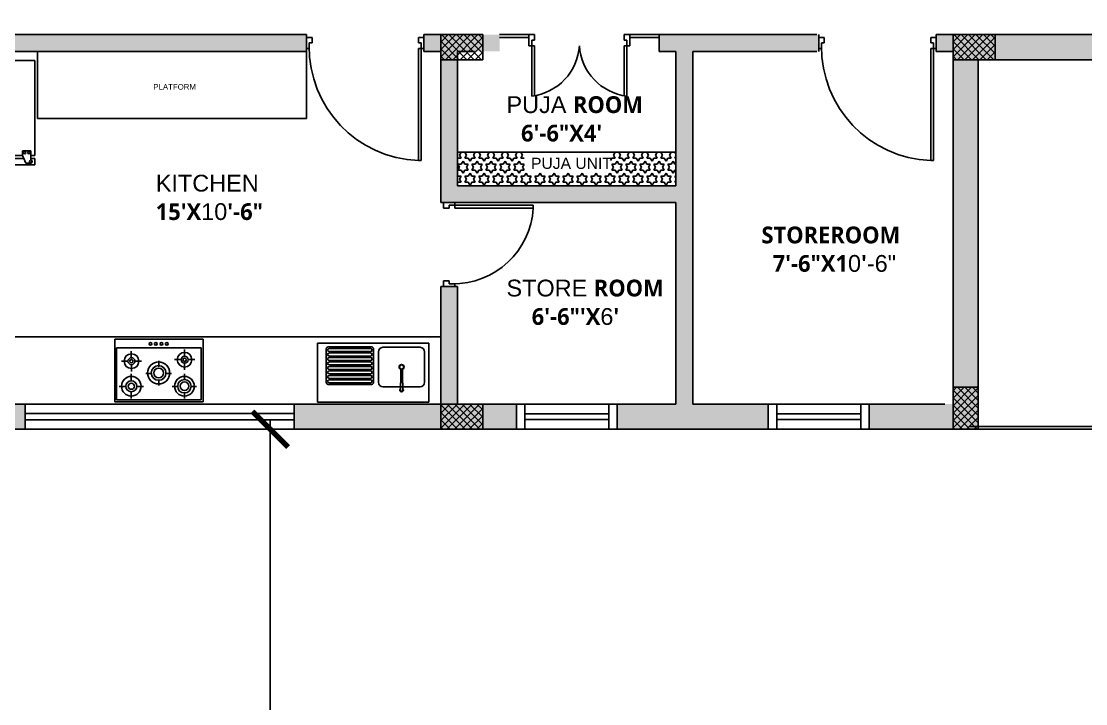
# Model space of a CAD drawing. Header units: inches. Extents: x 99023 to 109265, y 17199 to 18675.
# Drawn here: x 99422.7 to 99803, y 17749.4 to 17993.2 of the extents above; entities that cross this region are included whole.
import ezdxf

# ---------------------------------------------------------------- set-up
doc = ezdxf.new("R2010")
doc.units = ezdxf.units.IN
doc.linetypes.add('0', pattern=[0])
doc.layers.get('0').update_dxf_attribs({"color": 255})
for name, color, linetype in [('Column', 170, 'Continuous'), ('HAT', 8, 'Continuous'), ('I-WALL-PATT', 7, 'Continuous')]:
    doc.layers.add(name, color=color, linetype=linetype)
doc.styles.get("Standard").update_dxf_attribs({"font": 'arial.ttf'})
doc.styles.add('style2', font='romans.shx', dxfattribs={"width": 0.65})
doc.dimstyles.new('115', dxfattribs={"dimscale": 4.25, "dimtxt": 3, "dimasz": 0.5, "dimexe": 0.75, "dimexo": 0.75, "dimgap": 0.25, "dimtad": 1, "dimdec": 8, "dimzin": 0, "dimdsep": 46, "dimlunit": 4, "dimtxsty": 'style2', "dimblk": 'DOT', "dimcen": 0.25, "dimdle": 0.75, "dimclrd": 5, "dimclre": 5, "dimclrt": 2, "dimadec": 0, "dimazin": 0, "dimtfac": 0.75, "dimtdec": 8, "dimtix": 1, "dimtmove": 2, "dimatfit": 0, "dimfxl": 1, "dimfrac": 1, "dimtolj": 1, "dimtzin": 0, "dimlwd": -1, "dimlwe": -1, "dimarcsym": 0})

# ---------------------------------------------------------------- blocks, each defined once
blk = doc.blocks.new('_ArchTick')
at = {"color": 0, "linetype": 'ByBlock', "const_width": 0.15}
blk.add_lwpolyline([(-0.5, -0.5), (0.5, 0.5)], dxfattribs=at)
blk = doc.blocks.new('*D10')
at = {"color": 4, "transparency": 16777216}
blk.add_line((99511.67, 17850.63), (99511.67, 17403.25), dxfattribs=at)
at = {"color": 4, "linetype": 'ByBlock', "transparency": 16777216}
for p, q in [((99541.73, 17847.44), (99508.48, 17847.44)), ((99541.73, 17406.44), (99508.48, 17406.44))]:
    blk.add_line(p, q, dxfattribs=at)
at = {"layer": 'Defpoints', "color": 0, "linetype": 'ByBlock', "lineweight": -2, "transparency": 16777216}
for p in [(99544.92, 17847.44), (99511.67, 17406.44), (99544.92, 17406.44)]:
    blk.add_point(p, dxfattribs=at)
at = {"color": 4, "linetype": 'ByBlock', "transparency": 16777216, "xscale": 12.75, "yscale": 12.75, "zscale": 12.75}
for p, rotation in [((99511.67, 17847.44), 90), ((99511.67, 17406.44), 270)]:
    blk.add_blockref('_ArchTick', p, dxfattribs=dict(at, rotation=rotation))
at = {"color": 4, "linetype": 'ByBlock', "transparency": 16777216, "insert": (99503.01, 17626.94), "char_height": 12.75, "attachment_point": 5, "rotation": 90, "style": 'style2'}
blk.add_mtext('\\A1;36\'-9"', dxfattribs=at)

msp = doc.modelspace()

# ---------------------------------------------------------------- hatches: boundary and pattern name
at = {"layer": 'HAT', "linetype": 'ByBlock'}
h = msp.add_hatch(dxfattribs=at)
h.set_pattern_fill('ANSI37', color=256, scale=15)
h.set_pattern_definition([(45, (-251813.3967, -54534.0869), (-1.325825215, 1.325825215), []), (135, (-251813.3967, -54534.0869), (-1.325825215, -1.325825215), [])])
h.paths.add_polyline_path([(99572.56989581, 17979.43877382), (99587.56989581, 17979.43877382), (99587.56989581, 17988.43877382), (99572.56989581, 17988.43877382)])
edge = h.paths.add_edge_path()
edge.add_arc((99767.56989581, 18066.43877382), 6, 0, 360)
edge = h.paths.add_edge_path()
edge.add_arc((99611.56989581, 18066.43877382), 6, 0, 360)
edge = h.paths.add_edge_path()
edge.add_arc((99767.56989581, 18175.93877382), 6, 0, 360)
edge = h.paths.add_edge_path()
edge.add_arc((99611.56989581, 18175.93877382), 6, 0, 360)
edge = h.paths.add_edge_path()
edge.add_arc((100139.56989581, 17926.60544049), 6, 0, 360)
edge = h.paths.add_edge_path()
edge.add_arc((100139.56989581, 17769.43877382), 6, 0, 360)
edge = h.paths.add_edge_path()
edge.add_arc((99914.78482924, 17769.43877382), 6, 0, 360)
edge = h.paths.add_edge_path()
edge.add_arc((100057.06989581, 17851.93877382), 6, 0, 360)
edge = h.paths.add_edge_path()
edge.add_arc((99934.10840987, 17851.93877382), 6, 0, 360)
edge = h.paths.add_edge_path()
edge.add_arc((99835.06989581, 17851.93877382), 6, 0, 360)
h.paths.add_polyline_path([(100061.56989581, 17979.43877382), (100043.56989581, 17979.43877382), (100043.56989581, 17988.43877382), (100061.56989581, 17988.43877382)])
h.paths.add_polyline_path([(99920.60840987, 17979.43877382), (99938.60840987, 17979.43877382), (99938.60840987, 17988.43877382), (99920.60840987, 17988.43877382)])
h.paths.add_polyline_path([(99755.56989581, 17979.43877382), (99770.56989581, 17979.43877382), (99770.56989581, 17988.43877382), (99755.56989581, 17988.43877382)])
h.paths.add_polyline_path([(99572.56989581, 17847.43877382), (99587.56989581, 17847.43877382), (99587.56989581, 17856.43877382), (99572.56989581, 17856.43877382)])
h.paths.add_polyline_path([(99755.56989581, 17862.43877382), (99755.56989581, 17847.43877382), (99764.56989581, 17847.43877382), (99764.56989581, 17862.43877382)])
h.paths.add_polyline_path([(100052.56989581, 18261.43877382), (100052.56989581, 18243.43877382), (100061.56989581, 18243.43877382), (100061.56989581, 18261.43877382)])
h.paths.add_polyline_path([(99929.60840987, 18261.43877382), (99929.60840987, 18243.43877382), (99938.60840987, 18243.43877382), (99938.60840987, 18261.43877382)])
h.paths.add_polyline_path([(99755.56989581, 18258.43877382), (99755.56989581, 18243.43877382), (99764.56989581, 18243.43877382), (99764.56989581, 18258.43877382)])
h.paths.add_polyline_path([(99671.56989581, 18258.43877382), (99671.56989581, 18243.43877382), (99680.56989581, 18243.43877382), (99680.56989581, 18258.43877382)])
h.paths.add_polyline_path([(99488.56989581, 18258.43877382), (99488.56989581, 18243.43877382), (99497.56989581, 18243.43877382), (99497.56989581, 18258.43877382)])
h.paths.add_polyline_path([(99374.56989581, 18171.43877382), (99392.56989581, 18171.43877382), (99392.56989581, 18180.43877382), (99374.56989581, 18180.43877382)])
h.paths.add_polyline_path([(99383.56989581, 18006.43877382), (99383.56989581, 17991.43877382), (99392.56989581, 17991.43877382), (99392.56989581, 18006.43877382)])
h.paths.add_polyline_path([(99383.56989581, 17862.43877382), (99383.56989581, 17847.43877382), (99392.56989581, 17847.43877382), (99392.56989581, 17862.43877382)])
h.paths.add_polyline_path([(99197.56989581, 17862.43877382), (99197.56989581, 17847.43877382), (99206.56989581, 17847.43877382), (99206.56989581, 17862.43877382)])
h.paths.add_polyline_path([(99197.56989581, 18006.43877382), (99197.56989581, 17991.43877382), (99206.56989581, 17991.43877382), (99206.56989581, 18006.43877382)])
h.paths.add_polyline_path([(99197.56989581, 18189.43877382), (99197.56989581, 18171.43877382), (99206.56989581, 18171.43877382), (99206.56989581, 18189.43877382)])
h.paths.add_polyline_path([(99197.56989581, 18414.43877382), (99197.56989581, 18399.43877382), (99206.56989581, 18399.43877382), (99206.56989581, 18414.43877382)])
h.paths.add_polyline_path([(99488.56989581, 18405.43877382), (99503.56989581, 18405.43877382), (99503.56989581, 18414.43877382), (99488.56989581, 18414.43877382)])
h.paths.add_polyline_path([(99377.56989581, 18405.43877382), (99392.56989581, 18405.43877382), (99392.56989581, 18414.43877382), (99377.56989581, 18414.43877382)])
h.paths.add_polyline_path([(99665.56989581, 18405.43877382), (99680.56989581, 18405.43877382), (99680.56989581, 18414.43877382), (99665.56989581, 18414.43877382)])
h.paths.add_polyline_path([(99755.56989581, 18405.43877382), (99770.56989581, 18405.43877382), (99770.56989581, 18414.43877382), (99755.56989581, 18414.43877382)])
h.paths.add_polyline_path([(100046.56989581, 18405.43877382), (100061.56989581, 18405.43877382), (100061.56989581, 18414.43877382), (100046.56989581, 18414.43877382)])
h.paths.add_polyline_path([(99923.60840987, 18405.43877382), (99938.60840987, 18405.43877382), (99938.60840987, 18414.43877382), (99923.60840987, 18414.43877382)])
at = {"layer": 'I-WALL-PATT', "true_color": 0x636466, "transparency": 33554687}
h = msp.add_hatch(color=251, dxfattribs=at)
h.dxf.hatch_style = 1
h.paths.add_polyline_path([(99206.56989581, 18105.43877382), (99197.56989581, 18105.43877382), (99197.56989581, 17967.43877382), (99206.56989581, 17967.43877382), (99206.56989581, 17991.43877382), (99338.56989581, 17991.43877382), (99338.56989581, 17997.43877382), (99206.56989581, 17997.43877382)], flags=17)
h.paths.add_polyline_path([(99392.56989581, 18123.43877382), (99386.56989581, 18123.43877382), (99386.56989581, 18081.43877382), (99386.56989581, 18023.66259603), (99386.56989581, 17988.43877382), (99386.56989581, 17931.43877382), (99338.56989581, 17931.43877382), (99338.56989581, 17955.43877382), (99338.56989581, 17961.43877382), (99332.56989581, 17961.43877382), (99332.56989581, 17931.43877382), (99266.56989581, 17931.43877382), (99266.56989581, 17961.43877382), (99260.56989581, 17961.43877382), (99260.56989581, 17931.43877382), (99206.56989581, 17931.43877382), (99197.56989581, 17931.43877382), (99197.56989581, 17925.43877382), (99386.06989581, 17925.43877382), (99392.56989581, 17925.43877382), (99392.56989581, 17982.43877382), (99524.56989581, 17982.43877382), (99524.56989581, 17988.43877382), (99392.56989581, 17988.43877382), (99392.56989581, 18081.43877382)])
h.paths.add_polyline_path([(99206.56989581, 17856.43877382), (99206.56989581, 17883.43877382), (99197.56989581, 17883.43877382), (99197.56989581, 17847.43877382), (99259.06989581, 17847.43877382), (99259.06989581, 17856.43877382)])
h.paths.add_polyline_path([(99392.56989581, 17856.43877382), (99392.56989581, 17895.43877382), (99383.56989581, 17895.43877382), (99383.56989581, 17856.43877382), (99331.06989581, 17856.43877382), (99331.06989581, 17847.43877382), (99383.56989581, 17847.43877382), (99424.1570855, 17847.43877382), (99424.1570855, 17856.43877382)])
h = msp.add_hatch(color=251, dxfattribs=at)
h.dxf.hatch_style = 1
h.paths.add_polyline_path([(99578.56989581, 17982.43877382), (99593.56989581, 17982.43877382), (99593.56989581, 17988.43877382), (99572.56989581, 17988.43877382), (99572.56989581, 17982.43877382), (99572.56989581, 17928.43877382), (99578.56989581, 17928.43877382), (99656.56989581, 17928.43877382), (99656.56989581, 17856.43877382), (99635.56989581, 17856.43877382), (99635.56989581, 17847.43877382), (99689.56989581, 17847.43877382), (99689.56989581, 17856.43877382), (99662.56989581, 17856.43877382), (99662.56989581, 17982.43877382), (99707.56989581, 17982.43877382), (99707.56989581, 17988.43877382), (99650.56989581, 17988.43877382), (99650.56989581, 17982.43877382), (99656.56989581, 17982.43877382), (99656.56989581, 17934.43877382), (99578.56989581, 17934.43877382)])
h.paths.add_polyline_path([(99578.56989581, 17898.43877382), (99572.56989581, 17898.43877382), (99572.56989581, 17856.43877382), (99520.1570855, 17856.43877382), (99520.1570855, 17847.43877382), (99599.56989581, 17847.43877382), (99599.56989581, 17856.43877382), (99578.56989581, 17856.43877382)])
h = msp.add_hatch(color=251, dxfattribs=at)
h.dxf.hatch_style = 1
h.paths.add_polyline_path([(99566.56989581, 17988.43877382), (99572.56989581, 17988.43877382), (99572.56989581, 17982.43877382), (99566.56989581, 17982.43877382)])
h = msp.add_hatch(color=251, dxfattribs=at)
h.dxf.hatch_style = 1
h.paths.add_polyline_path([(99764.56989581, 17979.43877382), (99829.06989581, 17979.43877382), (99829.06989581, 17988.43877382), (99755.56989581, 17988.43877382), (99755.56989581, 17856.43877382), (99725.56989581, 17856.43877382), (99725.56989581, 17847.43877382), (99764.56989581, 17847.43877382)])
h.paths.add_polyline_path([(99956.56989581, 17979.43877382), (99956.56989581, 17988.43877382), (99889.06989581, 17988.43877382), (99889.06989581, 17979.43877382)])
h = msp.add_hatch(color=251, dxfattribs=at)
h.dxf.hatch_style = 1
h.paths.add_polyline_path([(99749.56989581, 17988.43877382), (99755.56989581, 17988.43877382), (99755.56989581, 17982.43877382), (99749.56989581, 17982.43877382)])
at = {"layer": 'I-WALL-PATT', "true_color": 0xf8f6b0, "transparency": 33554687}
h = msp.add_hatch(dxfattribs=at)
h.set_pattern_fill('STARS', color=51, scale=10)
h.set_pattern_definition([(0, (96626.1593, 24837.8732), (0, 2.1650635), [1.25, -1.25]), (60, (96626.1593, 24837.8732), (-1.875, 1.08253175), [1.25, -1.25]), (120, (96626.7843, 24838.9557), (-1.875, -1.08253175), [1.25, -1.25])])
h.paths.add_polyline_path([(99578.56989581, 17946.43877382), (99578.56989581, 17934.43877382), (99656.56989581, 17934.43877382), (99656.56989581, 17946.43877382)])
h.paths.add_polyline_path([(99602.36857033, 17938.87043761), (99633.13813676, 17938.87043761), (99633.13813676, 17946.43877382), (99602.36857033, 17946.43877382)], flags=16)

# ---------------------------------------------------------------- linework, layer by layer
at = {"color": 19, "true_color": 0x552a2a}
for p, q in [((99524.56989581, 17987.43877382), (99526.56989581, 17987.43877382)), ((99524.56989581, 17983.43877382), (99524.56989581, 17987.43877382)), ((99526.56989581, 17985.43877382), (99525.56989581, 17985.43877382)), ((99525.56989581, 17985.43877382), (99525.56989581, 17983.43877382)), ((99526.56989581, 17987.43877382), (99526.56989581, 17985.43877382)), ((99566.56989581, 17987.43877382), (99564.56989581, 17987.43877382)), ((99564.56989581, 17987.43877382), (99564.56989581, 17985.43877382)), ((99564.56989581, 17985.43877382), (99565.56989581, 17985.43877382)), ((99565.56989581, 17985.43877382), (99565.56989581, 17983.43877382)), ((99566.56989581, 17983.43877382), (99566.56989581, 17987.43877382)), ((99707.56989581, 17987.43877382), (99709.56989581, 17987.43877382)), ((99707.56989581, 17983.43877382), (99707.56989581, 17987.43877382)), ((99709.56989581, 17985.43877382), (99708.56989581, 17985.43877382)), ((99708.56989581, 17985.43877382), (99708.56989581, 17983.43877382)), ((99709.56989581, 17987.43877382), (99709.56989581, 17985.43877382)), ((99749.56989581, 17987.43877382), (99747.56989581, 17987.43877382)), ((99747.56989581, 17987.43877382), (99747.56989581, 17985.43877382)), ((99747.56989581, 17985.43877382), (99748.56989581, 17985.43877382)), ((99748.56989581, 17985.43877382), (99748.56989581, 17983.43877382)), ((99749.56989581, 17983.43877382), (99749.56989581, 17987.43877382)), ((99525.56989581, 17983.43877382), (99524.56989581, 17983.43877382)), ((99564.56989581, 17943.43877382), (99564.56989581, 17983.43877382)), ((99564.56989581, 17983.43877382), (99565.56989581, 17983.43877382)), ((99565.5739939, 17983.93877382), (99565.56989581, 17983.93877382)), ((99565.56989581, 17983.43877382), (99566.56989581, 17983.43877382)), ((99565.56989581, 17983.43877382), (99565.56989581, 17943.43877382)), ((99708.56989581, 17983.43877382), (99707.56989581, 17983.43877382)), ((99747.56989581, 17943.43877382), (99747.56989581, 17983.43877382)), ((99747.56989581, 17983.43877382), (99748.56989581, 17983.43877382)), ((99748.5739939, 17983.93877382), (99748.56989581, 17983.93877382)), ((99748.56989581, 17983.43877382), (99749.56989581, 17983.43877382)), ((99748.56989581, 17983.43877382), (99748.56989581, 17943.43877382)), ((99564.56989581, 17943.43877382), (99565.56989581, 17943.43877382)), ((99747.56989581, 17943.43877382), (99748.56989581, 17943.43877382)), ((99573.56989581, 17928.43877382), (99573.56989581, 17926.43877382)), ((99577.56989581, 17928.43877382), (99573.56989581, 17928.43877382)), ((99577.56989581, 17927.43877382), (99577.56989581, 17928.43877382)), ((99573.56989581, 17926.43877382), (99575.56989581, 17926.43877382)), ((99575.56989581, 17926.43877382), (99575.56989581, 17927.43877382)), ((99575.56989581, 17927.43877382), (99577.56989581, 17927.43877382)), ((99577.56989581, 17927.43877382), (99605.56989581, 17927.43877382)), ((99577.56989581, 17926.43877382), (99577.56989581, 17927.43877382)), ((99605.56989581, 17926.43877382), (99577.56989581, 17926.43877382)), ((99605.56989581, 17927.43877382), (99605.56989581, 17926.43877382)), ((99573.56989581, 17898.43877382), (99573.56989581, 17900.43877382)), ((99573.56989581, 17900.43877382), (99575.56989581, 17900.43877382)), ((99577.56989581, 17898.43877382), (99573.56989581, 17898.43877382)), ((99575.56989581, 17900.43877382), (99575.56989581, 17899.43877382)), ((99575.56989581, 17899.43877382), (99577.56989581, 17899.43877382)), ((99577.56989581, 17899.43877382), (99577.56989581, 17898.43877382))]:
    msp.add_line(p, q, dxfattribs=at)
at = {"color": 5}
for p, q in [((99604.06989581, 17988.43877382), (99606.06989581, 17988.43877382)), ((99604.06989581, 17984.43877382), (99604.06989581, 17988.43877382)), ((99606.06989581, 17986.43877382), (99605.06989581, 17986.43877382)), ((99605.06989581, 17986.43877382), (99605.06989581, 17984.43877382)), ((99606.06989581, 17988.43877382), (99606.06989581, 17986.43877382)), ((99640.06989581, 17988.43877382), (99638.06989581, 17988.43877382)), ((99638.06989581, 17988.43877382), (99638.06989581, 17986.43877382)), ((99638.06989581, 17986.43877382), (99639.06989581, 17986.43877382)), ((99639.06989581, 17986.43877382), (99639.06989581, 17984.43877382)), ((99640.06989581, 17984.43877382), (99640.06989581, 17988.43877382)), ((99605.06989581, 17984.43877382), (99604.06989581, 17984.43877382)), ((99606.06989581, 17984.43877382), (99605.06989581, 17984.43877382)), ((99639.06989581, 17984.43877382), (99638.06989581, 17984.43877382)), ((99639.06989581, 17984.43877382), (99640.06989581, 17984.43877382))]:
    msp.add_line(p, q, dxfattribs=at)
at = {"color": 251, "true_color": 0x636466}
for p, q in [((99393.65439516, 17979.15419882), (99427.60491611, 17979.15419882)), ((99427.60491611, 17979.15419882), (99427.60491611, 17945.28962855)), ((99423.20927494, 17945.28962855), (99393.65439516, 17945.28962855)), ((99393.65439516, 17944.1436194), (99423.67909219, 17944.1436194)), ((99423.20927494, 17945.28962855), (99423.20927494, 17946.95525636)), ((99423.20927494, 17946.95525636), (99426.07429781, 17946.95525636)), ((99424.35528409, 17942.49420764), (99423.20927494, 17945.28962855)), ((99426.07429781, 17946.95525636), (99426.07429781, 17943.64021679)), ((99427.60491611, 17945.28962855), (99426.07429781, 17945.28962855)), ((99426.07429781, 17944.1436194), (99427.60491611, 17944.1436194)), ((99427.60491611, 17944.1436194), (99427.60491611, 17941.85160111)), ((99427.60491611, 17941.85160111), (99393.65439516, 17941.85160111)), ((99426.07429781, 17942.49420764), (99424.35528409, 17942.49420764)), ((99568.31943378, 17878.17887624), (99528.50471692, 17878.17887624)), ((99528.50471692, 17878.17887624), (99528.50471692, 17857.13367887)), ((99531.66316257, 17864.16717275), (99531.66316257, 17876.14746792)), ((99547.84434854, 17876.87316438), (99532.38885903, 17876.87316438)), ((99540.11660379, 17876.29620473), (99532.82492674, 17876.29620473)), ((99540.11660379, 17875.20797449), (99532.82492674, 17875.20797449)), ((99540.11660379, 17876.29620473), (99547.40828084, 17876.29620473)), ((99540.11660379, 17875.20797449), (99547.40828084, 17875.20797449)), ((99548.570045, 17864.16717275), (99548.570045, 17876.14746792)), ((99550.34982218, 17875.14710602), (99550.34982218, 17864.21002216)), ((99565.22854317, 17876.71461038), (99551.91732654, 17876.71461038)), ((99566.79604752, 17864.21002216), (99566.79604752, 17875.14710602)), ((99568.31943378, 17878.17887624), (99568.31943378, 17857.13367887)), ((99540.11660379, 17874.69828486), (99532.82492674, 17874.69828486)), ((99540.11660379, 17873.61005463), (99532.82492674, 17873.61005463)), ((99540.11660379, 17873.100365), (99532.82492674, 17873.100365)), ((99540.11660379, 17872.01213476), (99532.82492674, 17872.01213476)), ((99540.11660379, 17871.50244513), (99532.82492674, 17871.50244513)), ((99540.11660379, 17874.69828486), (99547.40828084, 17874.69828486)), ((99540.11660379, 17873.61005463), (99547.40828084, 17873.61005463)), ((99540.11660379, 17873.100365), (99547.40828084, 17873.100365)), ((99540.11660379, 17872.01213476), (99547.40828084, 17872.01213476)), ((99540.11660379, 17871.50244513), (99547.40828084, 17871.50244513)), ((99540.11660379, 17870.4142149), (99532.82492674, 17870.4142149)), ((99540.11660379, 17869.90452527), (99532.82492674, 17869.90452527)), ((99540.11660379, 17868.81629503), (99532.82492674, 17868.81629503)), ((99540.11660379, 17868.3066054), (99532.82492674, 17868.3066054)), ((99540.11660379, 17867.21837516), (99532.82492674, 17867.21837516)), ((99540.11660379, 17870.4142149), (99547.40828084, 17870.4142149)), ((99540.11660379, 17869.90452527), (99547.40828084, 17869.90452527)), ((99540.11660379, 17868.81629503), (99547.40828084, 17868.81629503)), ((99540.11660379, 17868.3066054), (99547.40828084, 17868.3066054)), ((99540.11660379, 17867.21837516), (99547.40828084, 17867.21837516)), ((99532.38885903, 17863.44147629), (99547.84434854, 17863.44147629)), ((99540.11660379, 17866.70868553), (99532.82492674, 17866.70868553)), ((99540.11660379, 17865.6204553), (99532.82492674, 17865.6204553)), ((99540.11660379, 17865.11076567), (99532.82492674, 17865.11076567)), ((99540.11660379, 17864.02253543), (99532.82492674, 17864.02253543)), ((99540.11660379, 17866.70868553), (99547.40828084, 17866.70868553)), ((99540.11660379, 17865.6204553), (99547.40828084, 17865.6204553)), ((99540.11660379, 17865.11076567), (99547.40828084, 17865.11076567)), ((99540.11660379, 17864.02253543), (99547.40828084, 17864.02253543)), ((99551.91732654, 17862.6425178), (99558.13751698, 17862.6425178)), ((99558.33076476, 17862.6425178), (99565.22854317, 17862.6425178)), ((99568.31943378, 17857.13367887), (99528.50471692, 17857.13367887))]:
    msp.add_line(p, q, dxfattribs=at)
at = {"color": 251, "linetype": '0', "true_color": 0x636466}
for p, q in [((99487.63326365, 17879.57220199), (99456.12695482, 17879.57220199)), ((99456.12695482, 17857.25523324), (99456.12695482, 17879.57220199)), ((99487.63326365, 17857.25523324), (99487.63326365, 17879.57220199)), ((99456.78333626, 17876.50908863), (99456.78333626, 17857.91161467)), ((99486.97688222, 17876.50908863), (99456.78333626, 17876.50908863)), ((99462.02654567, 17875.39852158), (99462.02654567, 17873.20837426)), ((99480.98491605, 17875.91561825), (99480.98491605, 17873.72547093)), ((99486.97688222, 17857.91161467), (99486.97688222, 17876.50908863)), ((99458.46231938, 17871.81332259), (99460.6524667, 17871.81332259)), ((99463.51728001, 17871.81332259), (99465.70742732, 17871.81332259)), ((99471.80828, 17871.94766039), (99471.80828, 17869.75751308)), ((99477.42068977, 17872.33041926), (99479.61083708, 17872.33041926)), ((99482.47565039, 17872.33041926), (99484.66579771, 17872.33041926)), ((99462.02717227, 17867.18864118), (99462.02717227, 17864.99849387)), ((99462.05233736, 17870.31839296), (99462.05233736, 17868.12824565)), ((99467.24471049, 17867.41054513), (99469.43485781, 17867.41054513)), ((99474.13415377, 17867.41054513), (99476.32430108, 17867.41054513)), ((99481.00558864, 17867.18864118), (99481.00558864, 17864.99849387)), ((99481.01070775, 17870.83548963), (99481.01070775, 17868.64534232)), ((99471.80828, 17865.22267253), (99471.80828, 17863.03252521)), ((99457.68540539, 17862.72968796), (99459.8755527, 17862.72968796)), ((99462.02717227, 17860.57511806), (99462.02717227, 17858.38497075)), ((99464.18562748, 17862.72968796), (99466.37577479, 17862.72968796)), ((99476.66382176, 17862.72968796), (99478.85396907, 17862.72968796)), ((99481.00558864, 17860.57511806), (99481.00558864, 17858.38497075)), ((99483.16404385, 17862.72968796), (99485.35419116, 17862.72968796)), ((99456.12695482, 17857.25523324), (99487.63326365, 17857.25523324)), ((99456.78333626, 17857.91161467), (99486.97688222, 17857.91161467))]:
    msp.add_line(p, q, dxfattribs=at)
at = {"color": 251, "true_color": 0x636466}
for points in [[(99558.24637144, 17864.08293077), (99558.24637144, 17868.48911729)], [(99558.89949826, 17864.08293077), (99558.89949826, 17868.48911729)], [(99558.13751698, 17861.41965101), (99558.13751698, 17863.8113123)], [(99559.00835273, 17861.41965101), (99559.00835273, 17863.8113123)]]:
    msp.add_lwpolyline(points, dxfattribs=at)
for centre, radius in [((99423.93080399, 17946.22237249), 0.41449017), ((99425.46123903, 17946.22237249), 0.41449017), ((99426.03514898, 17943.06777826), 0.41449017), ((99558.57293485, 17869.67856409), 0.90712058), ((99558.57293485, 17869.67856409), 0.72569646)]:
    msp.add_circle(centre, radius, dxfattribs=at)
at = {"color": 251, "linetype": '0', "true_color": 0x636466}
for centre, radius in [((99468.86302256, 17877.92544824), 0.47784599), ((99470.77623705, 17877.92544824), 0.47784599), ((99472.78511268, 17877.92544824), 0.47784599), ((99474.69832717, 17877.92544824), 0.47784599), ((99481.04237422, 17872.28424017), 2.62552574), ((99462.08400383, 17871.7671435), 2.62552574), ((99462.08400383, 17871.7671435), 1.24881586), ((99462.08400383, 17871.7671435), 0.59243442), ((99471.77915194, 17867.56808933), 3.9382886), ((99481.04237422, 17872.28424017), 1.24881586), ((99481.04237422, 17872.28424017), 0.59243442), ((99471.77915194, 17867.56808933), 2.62552574), ((99471.77915194, 17867.56808933), 1.75035049), ((99462.01798939, 17862.81292068), 3.50070098), ((99462.01798939, 17862.81292068), 1.9691443), ((99462.01798939, 17862.81292068), 1.09396906), ((99480.99640576, 17862.81292068), 3.50070098), ((99480.99640576, 17862.81292068), 2.40673192), ((99480.99640576, 17862.81292068), 1.53155668)]:
    msp.add_circle(centre, radius, dxfattribs=at)
at = {"color": 251, "true_color": 0x636466}
for centre, radius, start, end in [((99426.07429781, 17943.06721222), 0.57300457, 270, 90), ((99532.38885903, 17876.14746792), 0.72569646, 90, 180), ((99532.82492674, 17875.57050827), 0.72569646, 90, 165.5096667725), ((99532.82492674, 17875.93367096), 0.72569646, 194.4903332275, 270), ((99547.40828084, 17875.57050827), 0.72569646, 14.4903332275, 90), ((99547.40828084, 17875.93367096), 0.72569646, 270, 345.5096667725), ((99547.84434854, 17876.14746792), 0.72569646, 0, 90), ((99551.91732654, 17875.14710602), 1.56750436, 90, 180), ((99565.22854317, 17875.14710602), 1.56750436, 0, 90), ((99532.82492674, 17873.9725884), 0.72569646, 90, 165.5096667725), ((99532.82492674, 17874.33575109), 0.72569646, 194.4903332275, 270), ((99532.82492674, 17872.37466854), 0.72569646, 90, 165.5096667725), ((99532.82492674, 17872.73783122), 0.72569646, 194.4903332275, 270), ((99532.82492674, 17870.77674867), 0.72569646, 90, 165.5096667725), ((99532.82492674, 17871.13991136), 0.72569646, 194.4903332275, 270), ((99547.40828084, 17873.9725884), 0.72569646, 14.4903332275, 90), ((99547.40828084, 17874.33575109), 0.72569646, 270, 345.5096667725), ((99547.40828084, 17872.37466854), 0.72569646, 14.4903332275, 90), ((99547.40828084, 17872.73783122), 0.72569646, 270, 345.5096667725), ((99547.40828084, 17870.77674867), 0.72569646, 14.4903332275, 90), ((99547.40828084, 17871.13991136), 0.72569646, 270, 345.5096667725), ((99532.82492674, 17869.17882881), 0.72569646, 90, 165.5096667725), ((99532.82492674, 17869.54199149), 0.72569646, 194.4903332275, 270), ((99532.82492674, 17867.58090894), 0.72569646, 90, 165.5096667725), ((99532.82492674, 17867.94407162), 0.72569646, 194.4903332275, 270), ((99547.40828084, 17869.17882881), 0.72569646, 14.4903332275, 90), ((99547.40828084, 17869.54199149), 0.72569646, 270, 345.5096667725), ((99547.40828084, 17867.58090894), 0.72569646, 14.4903332275, 90), ((99547.40828084, 17867.94407162), 0.72569646, 270, 345.5096667725), ((99558.57293485, 17868.51799615), 0.32783784, 354.9463295849, 185.0536704151), ((99532.38885903, 17864.16717275), 0.72569646, 180, 270), ((99532.82492674, 17865.98298907), 0.72569646, 90, 165.5096667725), ((99532.82492674, 17866.34615176), 0.72569646, 194.4903332275, 270), ((99532.82492674, 17864.38506921), 0.72569646, 90, 165.5096667725), ((99532.82492674, 17864.74823189), 0.72569646, 194.4903332275, 270), ((99547.40828084, 17865.98298907), 0.72569646, 14.4903332275, 90), ((99547.40828084, 17866.34615176), 0.72569646, 270, 345.5096667725), ((99547.40828084, 17864.38506921), 0.72569646, 14.4903332275, 90), ((99547.40828084, 17864.74823189), 0.72569646, 270, 345.5096667725), ((99547.84434854, 17864.16717275), 0.72569646, 270, 0), ((99551.91732654, 17864.21002216), 1.56750436, 180, 270), ((99558.57293485, 17863.79443481), 0.43574485, 2.2197649466, 177.7802350534), ((99565.22854317, 17864.21002216), 1.56750436, 270, 0), ((99558.57293485, 17861.41965101), 0.65196401, 131.9017809067, 48.0982190933), ((99558.57293485, 17861.41965101), 0.43541788, 180, 0)]:
    msp.add_arc(centre, radius, start, end, dxfattribs=at)
at = {"color": 19, "true_color": 0x552a2a}
msp.add_arc((99577.06989581, 17927.97581086), 28.54141697, 268.9962181869, 356.9129648348, dxfattribs=at)
at = {"layer": 'Column', "color": 3, "linetype": 'ByBlock', "ltscale": 12}
for points in [[(99572.56989581, 17979.43877382), (99587.56989581, 17979.43877382), (99587.56989581, 17988.43877382), (99572.56989581, 17988.43877382)], [(99755.56989581, 17979.43877382), (99770.56989581, 17979.43877382), (99770.56989581, 17988.43877382), (99755.56989581, 17988.43877382)], [(99755.56989581, 17862.43877382), (99755.56989581, 17847.43877382), (99764.56989581, 17847.43877382), (99764.56989581, 17862.43877382)], [(99572.56989581, 17847.43877382), (99587.56989581, 17847.43877382), (99587.56989581, 17856.43877382), (99572.56989581, 17856.43877382)]]:
    msp.add_lwpolyline(points, close=True, dxfattribs=at)
at = {"layer": 'I-WALL-PATT', "color": 18, "true_color": 0x000000}
for p, q in [((99392.56989581, 17988.43877382), (99524.56989581, 17988.43877382)), ((99524.56989581, 17982.43877382), (99524.56989581, 17988.43877382)), ((99572.56989581, 17988.43877382), (99584.56989581, 17988.43877382)), ((99572.56989581, 17982.43877382), (99572.56989581, 17988.43877382)), ((99706.95331738, 17988.43877382), (99650.56989581, 17988.43877382)), ((99650.56989581, 17982.43877382), (99650.56989581, 17988.43877382)), ((99707.56989581, 17982.43877382), (99707.56989581, 17988.43877382)), ((99956.56989581, 17988.43877382), (99752.56989581, 17988.43877382)), ((99755.56989581, 17988.43877382), (99755.56989581, 17856.43877382)), ((99392.56989581, 17982.43877382), (99524.56989581, 17982.43877382)), ((99572.56989581, 17982.43877382), (99572.56989581, 17928.43877382)), ((99584.56989581, 17982.43877382), (99578.56989581, 17982.43877382)), ((99578.56989581, 17982.43877382), (99578.56989581, 17934.43877382)), ((99656.56989581, 17982.43877382), (99650.56989581, 17982.43877382)), ((99656.56989581, 17982.43877382), (99656.56989581, 17934.43877382)), ((99706.95331738, 17982.43877382), (99662.56989581, 17982.43877382)), ((99662.56989581, 17982.43877382), (99662.56989581, 17856.43877382)), ((99956.56989581, 17979.43877382), (99761.56989581, 17979.43877382)), ((99764.56989581, 17979.43877382), (99764.56989581, 17847.43877382)), ((99578.56989581, 17934.43877382), (99656.56989581, 17934.43877382)), ((99578.56989581, 17928.43877382), (99572.56989581, 17928.43877382)), ((99578.56989581, 17928.43877382), (99656.56989581, 17928.43877382)), ((99656.56989581, 17928.43877382), (99656.56989581, 17856.43877382)), ((99572.56989581, 17898.43877382), (99572.56989581, 17856.43877382)), ((99578.56989581, 17898.43877382), (99572.56989581, 17898.43877382)), ((99578.56989581, 17898.43877382), (99578.56989581, 17856.43877382)), ((99392.56989581, 17856.43877382), (99572.56989581, 17856.43877382)), ((99578.56989581, 17856.43877382), (99656.56989581, 17856.43877382)), ((99578.56989581, 17856.43877382), (99656.56989581, 17856.43877382)), ((99662.56989581, 17856.43877382), (99752.56989581, 17856.43877382)), ((99383.56989581, 17847.43877382), (99761.56989581, 17847.43877382))]:
    msp.add_line(p, q, dxfattribs=at)
at = {"layer": 'I-WALL-PATT', "color": 5}
for p, q in [((99606.06989581, 17988.43877382), (99593.56564333, 17988.43877382)), ((99604.06989581, 17987.43877382), (99593.56879227, 17987.43877382)), ((99650.56989581, 17988.43877382), (99638.06989581, 17988.43877382)), ((99650.56989581, 17987.43877382), (99640.06989581, 17987.43877382)), ((99605.06989581, 17984.43877382), (99605.06989581, 17966.43877382)), ((99606.06989581, 17966.58625992), (99606.06989581, 17984.43877382)), ((99638.06989581, 17984.43877382), (99638.06989581, 17966.58625992)), ((99639.06989581, 17966.43877382), (99639.06989581, 17984.43877382))]:
    msp.add_line(p, q, dxfattribs=at)
at = {"layer": 'I-WALL-PATT', "color": 251, "true_color": 0x636466}
for p, q in [((99428.56989581, 17982.43877382), (99428.56989581, 17958.43877382)), ((99428.56989581, 17982.43877382), (99524.56989581, 17982.43877382)), ((99524.56989581, 17982.43877382), (99524.56989581, 17958.43877382)), ((99524.56989581, 17958.43877382), (99428.56989581, 17958.43877382)), ((99392.56989581, 17880.43877382), (99572.56989581, 17880.43877382)), ((99424.1570855, 17847.43877382), (99424.1570855, 17856.43877382)), ((99424.1570855, 17856.43877382), (99520.1570855, 17856.43877382)), ((99520.1570855, 17847.43877382), (99520.1570855, 17856.43877382)), ((99599.56989581, 17856.43877382), (99599.56989581, 17847.43877382)), ((99635.56989581, 17856.43877382), (99599.56989581, 17856.43877382)), ((99602.56989581, 17856.43877382), (99602.56989581, 17847.43877382)), ((99632.56989581, 17856.43877382), (99632.56989581, 17847.43877382)), ((99635.56989581, 17856.43877382), (99635.56989581, 17847.43877382)), ((99689.56989581, 17856.43877382), (99689.56989581, 17847.43877382)), ((99725.56989581, 17856.43877382), (99689.56989581, 17856.43877382)), ((99692.56989581, 17856.43877382), (99692.56989581, 17847.43877382)), ((99722.56989581, 17856.43877382), (99722.56989581, 17847.43877382)), ((99725.56989581, 17856.43877382), (99725.56989581, 17847.43877382)), ((99424.1570855, 17853.03877382), (99520.1570855, 17853.03877382)), ((99632.56989581, 17852.93877382), (99602.56989581, 17852.93877382)), ((99722.56989581, 17852.93877382), (99692.56989581, 17852.93877382)), ((99424.1570855, 17850.83877382), (99520.1570855, 17850.83877382)), ((99632.56989581, 17850.93877382), (99602.56989581, 17850.93877382)), ((99722.56989581, 17850.93877382), (99692.56989581, 17850.93877382)), ((99424.1570855, 17847.43877382), (99520.1570855, 17847.43877382)), ((99635.56989581, 17847.43877382), (99599.56989581, 17847.43877382)), ((99725.56989581, 17847.43877382), (99689.56989581, 17847.43877382))]:
    msp.add_line(p, q, dxfattribs=at)
at = {"layer": 'I-WALL-PATT', "color": 51, "true_color": 0xf8f6b0}
msp.add_line((99656.56989581, 17946.43877382), (99578.56989581, 17946.43877382), dxfattribs=at)
at = {"layer": 'I-WALL-PATT', "color": 19, "true_color": 0x552a2a}
for p, q in [((100060.56989581, 17848.43877382), (99761.56989581, 17848.43877382)), ((100061.56989581, 17847.43877382), (99761.56989581, 17847.43877382))]:
    msp.add_line(p, q, dxfattribs=at)
at = {"layer": 'I-WALL-PATT', "color": 251, "true_color": 0x636466}
msp.add_lwpolyline([(99197.56989581, 17847.43877382), (99197.56989581, 18414.43877382), (100061.56989581, 18414.43877382), (100061.56989581, 17979.43877382), (99764.56989581, 17979.43877382), (99764.56989581, 17847.43877382), (99197.56989581, 17847.43877382)], dxfattribs=at)
for points in [[(99566.56989581, 17988.43877382), (99572.56989581, 17988.43877382), (99572.56989581, 17982.43877382), (99566.56989581, 17982.43877382)], [(99749.56989581, 17988.43877382), (99755.56989581, 17988.43877382), (99755.56989581, 17982.43877382), (99749.56989581, 17982.43877382)]]:
    msp.add_lwpolyline(points, close=True, dxfattribs=at)
at = {"layer": 'I-WALL-PATT', "color": 19, "true_color": 0x552a2a}
for centre in [(99566.09553684, 17983.93877382), (99749.09553684, 17983.93877382)]:
    msp.add_arc(centre, 40.52872538, 179.2931281148, 267.8426795184, dxfattribs=at)
at = {"layer": 'I-WALL-PATT', "color": 5}
for centre, start, end in [((99602.74566353, 17985.66165987), 276.8941467044, 356.3790073773), ((99641.3941281, 17985.66165987), 183.6209926227, 263.1058532956)]:
    msp.add_arc(centre, 19.36288728, start, end, dxfattribs=at)

# ---------------------------------------------------------------- texts
at = {"color": 18, "true_color": 0x000000, "attachment_point": 1}
for s, insert, char_height in [('PLATFORM', (99469.89668098, 17970.7531606), 2), ('PUJA {\\fYu Gothic Medium|b1|i0|c128|p34;ROOM}', (99596.03665323, 17966.39288525), 6), ('{\\fYu Gothic Medium|b1|i0|c128|p34;6\'-6"X4\'}', (99601.23932108, 17956.23243341), 6), ('PUJA UNIT', (99604.82037573, 17944.44181974), 4), ('KITCHEN', (99470.7569408, 17938.35077109), 6), ('{\\fYu Gothic Medium|b1|i0|c128|p34;15\'X}10{\\fYu Gothic Medium|b1|i0|c128|p34;\'-6"}', (99470.74454033, 17928.19031925), 6), ('{\\fYu Gothic Medium|b1|i0|c128|p34;STOREROOM}', (99687.12720201, 17919.84507168), 6), ('{\\fYu Gothic Medium|b1|i0|c128|p34;7\'-6"X1}0{\\fYu Gothic Medium|b1|i0|c128|p34;\'}-6"', (99691.12682865, 17909.68461985), 6), ('STORE {\\fYu Gothic Medium|b1|i0|c128|p34;ROOM}', (99596.03665323, 17900.88512386), 6), ('{\\fYu Gothic Medium|b1|i0|c128|p34;6\'-6"\'X}6{\\fYu Gothic Medium|b1|i0|c128|p34;\'}', (99605.04753572, 17890.72467203), 6)]:
    msp.add_mtext_dynamic_manual_height_columns(s, width=85.7097593755, gutter_width=2.23278474, heights=[0], dxfattribs=dict(at, insert=insert, char_height=char_height))

# ---------------------------------------------------------------- dimensions: what is measured, and where the dimension line sits
at = {"color": 7, "linetype": 'ByBlock'}
dim = msp.add_linear_dim(base=(99511.6658897437, 17406.4387738228), p1=(99544.9188001557, 17847.4387738228), p2=(99544.9188001557, 17406.4387738228), angle=90, dimstyle='115', override={"dimasz": 3, "dimblk1": 'ArchTick', "dimblk2": 'ArchTick', "dimsah": 1, "dimclrd": 4, "dimclre": 4, "dimclrt": 4}, dxfattribs=at)
dim.commit()
dim.dimension.update_dxf_attribs({"geometry": '*D10', "text_midpoint": (99503.0141040294, 17626.9387738227)})

doc.saveas('drawing.dxf')
